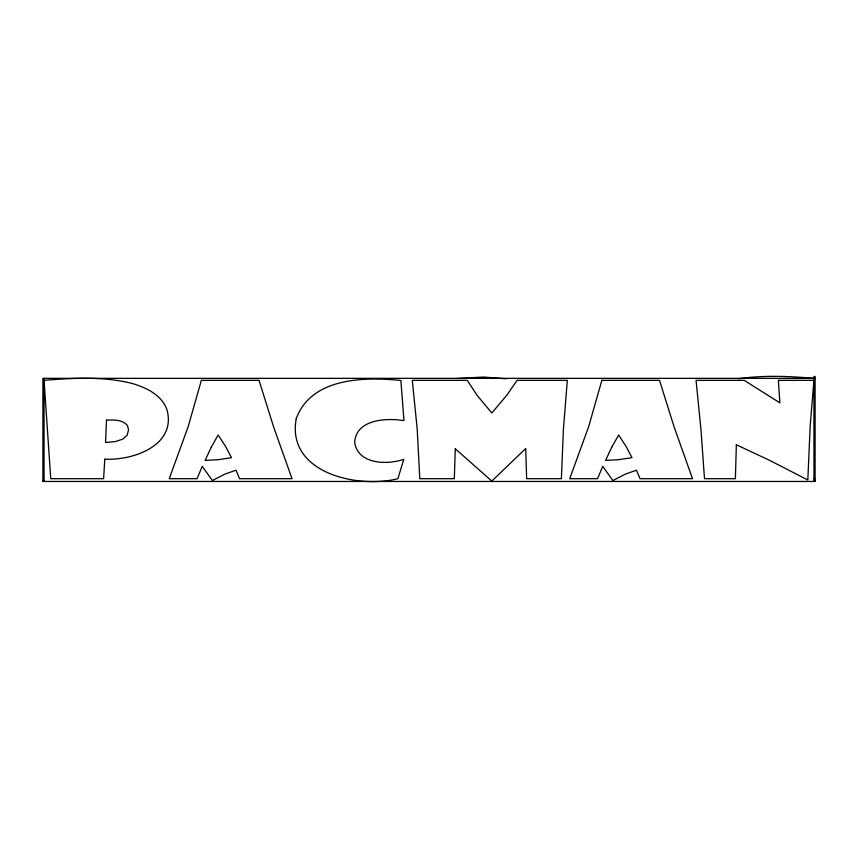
<?xml version="1.0" encoding="UTF-8"?>
<svg xmlns="http://www.w3.org/2000/svg" width="858" height="858" viewBox="0 0 858 858"><rect width="100%" height="100%" fill="white"/><g stroke="black" fill="none" stroke-linecap="round" stroke-linejoin="round"><path stroke-width="1.29" d="M738.416 378.71C763.427 375.128 788.856 376.136 813.952 378.346M457.11 378.475L483.483 377.059L506.295 378.796M815.1 378.346L42.9 378.346L42.9 481.456L815.1 481.456L815.1 376.362M813.952 378.507L815.1 378.507M813.952 478.646L815.1 478.646M42.9 480.341L44.048 480.341M813.952 480.544L815.1 480.544M42.9 480.93L44.048 480.93M813.952 480.93L815.1 480.93M813.952 376.362L813.952 481.456M44.048 378.346L44.048 481.456M736.346 444.755L735.392 478.7L704.504 478.7L700.954 429.644L696.063 380.33L744.218 380.33L779.901 402.874L778.367 380.33L813.952 380.33L810.209 425.482L807.818 479.987L769.54 460.317L736.346 444.755M455.287 448.788L454.322 478.7L419.787 478.7L417.202 429.129L412.312 380.33L467.278 380.33L477.155 395.441L491.827 412.988L506.992 394.991L517.063 380.33L567.331 380.33L563.395 429.386L561.379 478.7L526.651 478.7L525.697 448.53L491.827 481.07L455.287 448.788M106.499 420.098L105.534 442.514L115.605 441.538L122.801 439.103L127.123 435.231L128.561 429.901L127.445 425.525C122.437 419.433 113.685 419.873 106.499 420.098M104.773 459.169L103.614 478.7L50.761 478.7L44.048 380.33C73.541 378.003 103.861 376.179 132.818 383.633C146.643 387.816 161.476 395.023 166.86 409.416C177.038 445.516 132.851 460.682 104.773 459.169M296.246 418.64C286.175 473.166 357.829 488.867 397.919 478.7L403.775 459.298C387.162 465.1 357.722 464.414 354.654 442.256C356.252 419.09 386.69 417.835 403.968 420.613L400.89 380.459C364.275 376.748 311.218 377.595 296.246 418.64M201.362 380.33L188.224 426.501L169.23 478.7L197.05 478.7L202.231 466.344L212.398 480.555L224.968 474.088L235.993 470.184L239.543 478.7L292.02 478.7L273.691 427.145L259.019 380.33L201.362 380.33M601.855 380.33L588.717 426.501L569.723 478.7L597.543 478.7L602.724 466.344L612.891 480.555L625.461 474.088L636.486 470.184L640.036 478.7L692.513 478.7L674.184 427.145L659.512 380.33L601.855 380.33M211.25 447.19L205.105 460.446L218.157 459.684L231.488 457.689L225.729 446.675L218.157 435.017L211.25 447.19M611.743 447.19L605.598 460.446L618.65 459.684L631.981 457.689L626.222 446.675L618.65 435.017L611.743 447.19"/></g></svg>
